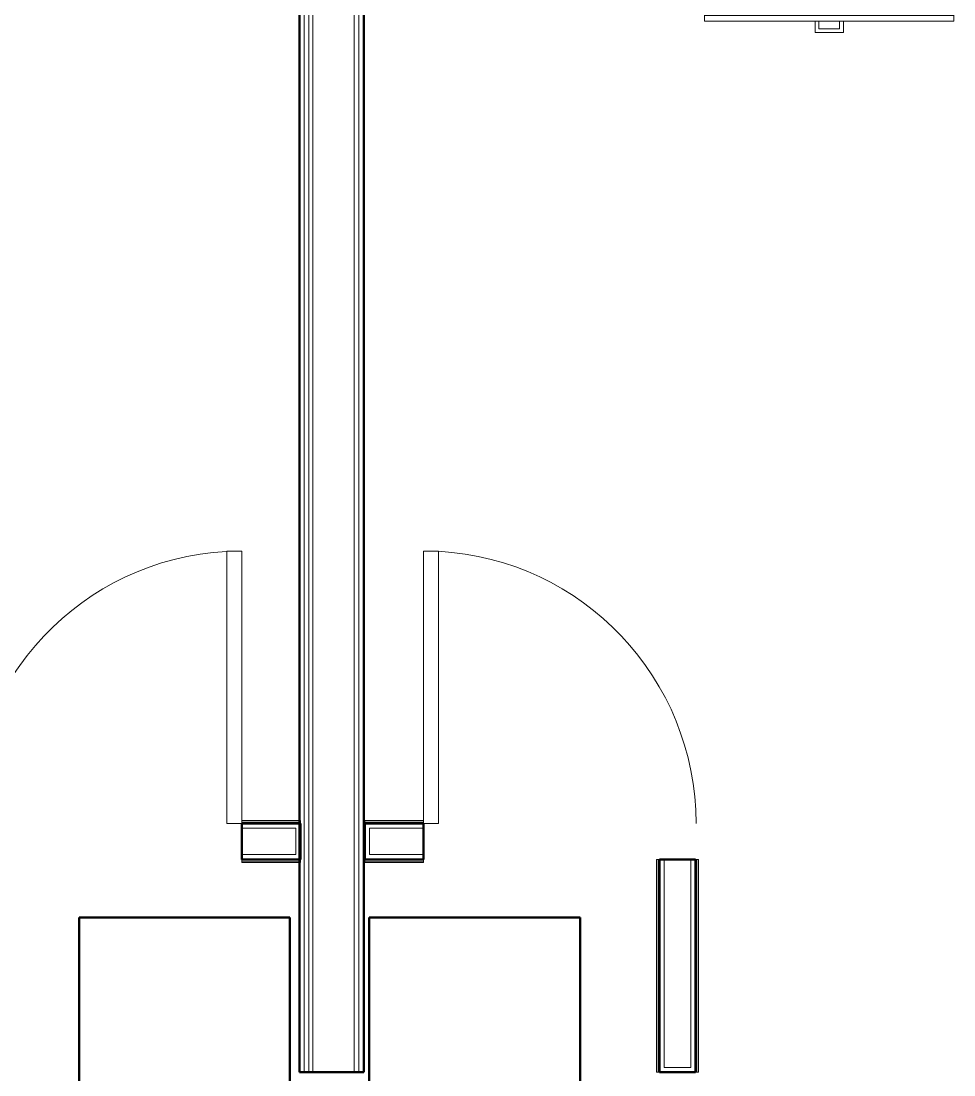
# Model space of a CAD drawing. Header units: inches. Extents: x -4218 to -1830, y 9756 to 12426.
# Drawn here: x -2755.8 to -2632.4, y 11284.9 to 11424.4 of the extents above; entities that cross this region are included whole.
import ezdxf

# ---------------------------------------------------------------- set-up
doc = ezdxf.new("R2010")
doc.units = ezdxf.units.IN
doc.header["$MEASUREMENT"] = 0
for name, color, linetype, lineweight in [('0-1', 7, 'Continuous', 5), ('0-2', 252, 'Continuous', 9), ('A-DOOR-1', 7, 'Continuous', 9), ('A-DOOR-2', 50, 'Continuous', 20), ('A-GENM', 5, 'Continuous', 9), ('A-GENM-7', 5, 'Continuous', 50), ('A-WALL-1', 250, 'Continuous', 50), ('A-WALL-2', 10, 'Continuous', 13), ('A-WALL-3', 253, 'Continuous', 9), ('A-WALL-4', 254, 'Continuous', 9), ('A-WALL-5', 252, 'Continuous', 9), ('A-WALL-6', 7, 'Continuous', 9), ('I-WALL-1', 250, 'Continuous', 50), ('I-WALL-3', 253, 'Continuous', 9), ('I-WALL-4', 252, 'Continuous', 9), ('Q-CASE-1', 253, 'Continuous', 9), ('Q-CASE-2', 252, 'Continuous', 9), ('Q-CASE-3', 7, 'Continuous', 9), ('Q-CASE-5', 254, 'Continuous', 9)]:
    doc.layers.add(name, color=color, linetype=linetype, lineweight=lineweight)

# ---------------------------------------------------------------- blocks, each defined once
blk = doc.blocks.new('Basic Wall _ INT - W4BØF - _5_8 GYP - 2X4 WOOD_BATT_ - 5_8 GYP_ - ___-2685384-BACKGROUND - 1ST FLOOR')
at = {"layer": 'A-WALL-5'}
for p, q in [((-2671.67, 11313.44), (-2671.74, 11313.44)), ((-2671.53, 11313.44), (-2671.67, 11313.44)), ((-2671.67, 11313.44), (-2671.67, 11285.29)), ((-2671.46, 11313.44), (-2671.52, 11313.44)), ((-2671.32, 11313.44), (-2671.35, 11313.44)), ((-2671.32, 11285.29), (-2671.32, 11313.44)), ((-2671.74, 11285.29), (-2671.67, 11285.29)), ((-2671.67, 11285.29), (-2671.53, 11285.29)), ((-2671.52, 11285.29), (-2671.46, 11285.29)), ((-2671.35, 11285.29), (-2671.32, 11285.29))]:
    blk.add_line(p, q, dxfattribs=at)
at = {"layer": 'A-WALL-6'}
for p, q in [((-2671.74, 11313.44), (-2671.45, 11313.44)), ((-2671.74, 11313.44), (-2671.74, 11285.29)), ((-2671.45, 11313.44), (-2671.45, 11285.29)), ((-2671.45, 11313.44), (-2671.37, 11313.44)), ((-2671.37, 11313.44), (-2671.32, 11313.44)), ((-2671.45, 11285.29), (-2671.74, 11285.29)), ((-2671.37, 11285.29), (-2671.45, 11285.29)), ((-2671.32, 11285.29), (-2671.37, 11285.29))]:
    blk.add_line(p, q, dxfattribs=at)
blk = doc.blocks.new('Basic Wall _ INT - W4BØF - _5_8 GYP - 2X4 WOOD_BATT_ - 5_8 GYP_ - ___-2685385-BACKGROUND - 1ST FLOOR')
at = {"layer": 'A-WALL-5'}
for p, q in [((-2666.55, 11313.44), (-2666.57, 11313.44)), ((-2666.57, 11285.29), (-2666.57, 11313.44)), ((-2666.37, 11313.44), (-2666.43, 11313.44)), ((-2666.22, 11313.44), (-2666.37, 11313.44)), ((-2666.16, 11313.44), (-2666.22, 11313.44)), ((-2666.22, 11313.44), (-2666.22, 11285.29)), ((-2666.57, 11285.29), (-2666.55, 11285.29)), ((-2666.43, 11285.29), (-2666.37, 11285.29)), ((-2666.37, 11285.29), (-2666.22, 11285.29)), ((-2666.22, 11285.29), (-2666.16, 11285.29))]:
    blk.add_line(p, q, dxfattribs=at)
at = {"layer": 'A-WALL-6'}
for p, q in [((-2666.57, 11313.44), (-2666.53, 11313.44)), ((-2666.53, 11313.44), (-2666.45, 11313.44)), ((-2666.45, 11285.29), (-2666.45, 11313.44)), ((-2666.45, 11313.44), (-2666.16, 11313.44)), ((-2666.16, 11313.44), (-2666.16, 11285.29)), ((-2666.53, 11285.29), (-2666.57, 11285.29)), ((-2666.45, 11285.29), (-2666.53, 11285.29)), ((-2666.16, 11285.29), (-2666.45, 11285.29))]:
    blk.add_line(p, q, dxfattribs=at)
blk = doc.blocks.new('Basic Wall _ INT - W4BØF - _5_8 GYP - 2X4 WOOD_BATT_ - 5_8 GYP_ - ___-2685386-BACKGROUND - 1ST FLOOR')
at = {"layer": 'A-WALL-5'}
for p, q in [((-2710.32, 11313.44), (-2710.32, 11313.42)), ((-2702.57, 11313.44), (-2710.32, 11313.44)), ((-2710.32, 11313.3), (-2710.32, 11313.24)), ((-2710.32, 11313.23), (-2710.32, 11313.09)), ((-2710.32, 11313.09), (-2710.32, 11313.03)), ((-2710.32, 11313.09), (-2702.57, 11313.09)), ((-2702.57, 11313.42), (-2702.57, 11313.44)), ((-2702.57, 11313.24), (-2702.57, 11313.3)), ((-2702.57, 11313.09), (-2702.57, 11313.23)), ((-2702.57, 11313.03), (-2702.57, 11313.09))]:
    blk.add_line(p, q, dxfattribs=at)
at = {"layer": 'A-WALL-6'}
for p, q in [((-2710.32, 11313.4), (-2710.32, 11313.44)), ((-2710.32, 11313.31), (-2710.32, 11313.4)), ((-2710.32, 11313.31), (-2702.57, 11313.31)), ((-2710.32, 11313.03), (-2710.32, 11313.31)), ((-2710.32, 11313.03), (-2702.57, 11313.03)), ((-2702.57, 11313.44), (-2702.57, 11313.4)), ((-2702.57, 11313.4), (-2702.57, 11313.31)), ((-2702.57, 11313.31), (-2702.57, 11313.03))]:
    blk.add_line(p, q, dxfattribs=at)
blk = doc.blocks.new('Basic Wall _ INT - W4BØF - _5_8 GYP - 2X4 WOOD_BATT_ - 5_8 GYP_ - ___-2685387-BACKGROUND - 1ST FLOOR')
at = {"layer": 'A-WALL-5'}
for p, q in [((-2710.32, 11318.6), (-2710.32, 11318.54)), ((-2710.32, 11318.54), (-2710.32, 11318.4)), ((-2710.32, 11318.54), (-2702.57, 11318.54)), ((-2710.32, 11318.39), (-2710.32, 11318.33)), ((-2710.32, 11318.21), (-2710.32, 11318.19)), ((-2702.57, 11318.19), (-2710.32, 11318.19)), ((-2702.57, 11318.54), (-2702.57, 11318.6)), ((-2702.57, 11318.4), (-2702.57, 11318.54)), ((-2702.57, 11318.33), (-2702.57, 11318.39)), ((-2702.57, 11318.19), (-2702.57, 11318.21))]:
    blk.add_line(p, q, dxfattribs=at)
at = {"layer": 'A-WALL-6'}
for p, q in [((-2710.32, 11318.31), (-2710.32, 11318.6)), ((-2710.32, 11318.6), (-2702.57, 11318.6)), ((-2702.57, 11318.31), (-2710.32, 11318.31)), ((-2710.32, 11318.23), (-2710.32, 11318.31)), ((-2710.32, 11318.19), (-2710.32, 11318.23)), ((-2702.57, 11318.6), (-2702.57, 11318.31)), ((-2702.57, 11318.31), (-2702.57, 11318.23)), ((-2702.57, 11318.23), (-2702.57, 11318.19))]:
    blk.add_line(p, q, dxfattribs=at)
blk = doc.blocks.new('SWING - SINGLE - FLUSH - 36_ x 80_ - OFFSET PIVOT DOOR AT MAGIC PAK AND WASHER_DRYER-3199415-BACKGROUND - 1ST FLOOR')
at = {"layer": 'A-DOOR-1'}
blk.add_arc((18, -2.38), 36.07, 180, 266.8211, dxfattribs=at)
at = {"layer": 'A-DOOR-2'}
for p, q in [((16, -2.38), (16, -38.39)), ((18, -2.38), (16, -2.38)), ((18, -2.38), (18, -38.39)), ((18, -38.39), (16, -38.39))]:
    blk.add_line(p, q, dxfattribs=at)
blk = doc.blocks.new('Base Cabinet 3 Drawer 230 - Base Cabinet 3 Drawer 230 33_-V45-BACKGROUND - 1ST FLOOR')
at = {"layer": 'Q-CASE-1'}
for p, q in [((-15.76, -0.05), (-15.76, 0)), ((-15.76, -0.38), (-15.76, -0.05)), ((17.24, 0), (17.24, -0.38)), ((-1.14, -24), (-0.64, -24)), ((2.61, -24), (2.11, -24))]:
    blk.add_line(p, q, dxfattribs=at)
at = {"layer": 'Q-CASE-2'}
for p, q in [((-15.76, -23.25), (-15.76, -0.38)), ((17.24, -0.38), (17.24, -2.96)), ((17.24, -3.01), (17.24, -23.25)), ((-15.76, -23.25), (-15.76, -24)), ((17.24, -23.25), (-15.76, -23.25)), ((17.24, -24), (17.24, -23.25)), ((-15.76, -24), (17.24, -24)), ((-1.14, -24), (-0.64, -24)), ((2.61, -24), (2.11, -24))]:
    blk.add_line(p, q, dxfattribs=at)
at = {"layer": 'Q-CASE-3'}
for p, q in [((-1.14, -24), (-1.14, -25.5)), ((-0.64, -25), (-0.64, -24)), ((2.11, -25), (-0.64, -25)), ((2.11, -24), (2.11, -25)), ((2.61, -25.5), (2.61, -24)), ((-1.14, -25.5), (2.61, -25.5))]:
    blk.add_line(p, q, dxfattribs=at)
at = {"layer": 'Q-CASE-5'}
for p, q in [((-15.76, 0), (17.24, 0)), ((-1.14, -24), (-0.64, -24)), ((2.61, -24), (2.11, -24))]:
    blk.add_line(p, q, dxfattribs=at)
blk = doc.blocks.new('Basic Wall _ INT - W4BØF - _5_8 GYP - 2X4 WOOD_BATT_ - 5_8 GYP_ - ___-2685434-BACKGROUND - 1ST FLOOR')
at = {"layer": 'A-WALL-3'}
for p, q in [((-2718.85, 11313.44), (-2718.95, 11313.44)), ((-2718.95, 11313.09), (-2718.85, 11313.09)), ((-2718.85, 11313.42), (-2718.85, 11313.44)), ((-2718.85, 11313.24), (-2718.85, 11313.3)), ((-2718.85, 11313.09), (-2718.85, 11313.23)), ((-2718.85, 11313.03), (-2718.85, 11313.09))]:
    blk.add_line(p, q, dxfattribs=at)
at = {"layer": 'A-WALL-5'}
for p, q in [((-2726.6, 11313.44), (-2726.6, 11313.42)), ((-2718.97, 11313.44), (-2726.6, 11313.44)), ((-2726.6, 11313.3), (-2726.6, 11313.24)), ((-2726.6, 11313.23), (-2726.6, 11313.09)), ((-2726.6, 11313.09), (-2726.6, 11313.03)), ((-2726.6, 11313.09), (-2722.91, 11313.09)), ((-2722.9, 11313.09), (-2718.97, 11313.09)), ((-2718.95, 11313.31), (-2718.85, 11313.31)), ((-2718.95, 11313.03), (-2718.85, 11313.03)), ((-2718.85, 11313.44), (-2718.85, 11313.4)), ((-2718.85, 11313.4), (-2718.85, 11313.32)), ((-2718.85, 11313.32), (-2718.85, 11313.31)), ((-2718.85, 11313.31), (-2718.85, 11313.24)), ((-2718.85, 11313.24), (-2718.85, 11313.03))]:
    blk.add_line(p, q, dxfattribs=at)
at = {"layer": 'A-WALL-6'}
for p, q in [((-2726.6, 11313.4), (-2726.6, 11313.44)), ((-2726.6, 11313.31), (-2726.6, 11313.4)), ((-2726.6, 11313.31), (-2718.97, 11313.31)), ((-2726.6, 11313.03), (-2726.6, 11313.31)), ((-2726.6, 11313.03), (-2718.97, 11313.03))]:
    blk.add_line(p, q, dxfattribs=at)
blk = doc.blocks.new('Basic Wall _ INT - W4BØF - _5_8 GYP - 2X4 WOOD_BATT_ - 5_8 GYP_ - ___-2685435-BACKGROUND - 1ST FLOOR')
at = {"layer": 'A-WALL-3'}
for p, q in [((-2718.95, 11318.54), (-2718.85, 11318.54)), ((-2718.85, 11318.19), (-2718.95, 11318.19)), ((-2718.85, 11318.54), (-2718.85, 11318.6)), ((-2718.85, 11318.4), (-2718.85, 11318.54)), ((-2718.85, 11318.33), (-2718.85, 11318.39)), ((-2718.85, 11318.19), (-2718.85, 11318.21))]:
    blk.add_line(p, q, dxfattribs=at)
at = {"layer": 'A-WALL-5'}
for p, q in [((-2726.6, 11318.6), (-2726.6, 11318.54)), ((-2726.6, 11318.54), (-2726.6, 11318.4)), ((-2726.6, 11318.54), (-2718.97, 11318.54)), ((-2726.6, 11318.39), (-2726.6, 11318.33)), ((-2726.6, 11318.21), (-2726.6, 11318.19)), ((-2718.97, 11318.19), (-2726.6, 11318.19)), ((-2718.95, 11318.6), (-2718.85, 11318.6)), ((-2718.85, 11318.31), (-2718.95, 11318.31)), ((-2718.85, 11318.6), (-2718.85, 11318.33)), ((-2718.85, 11318.33), (-2718.85, 11318.31)), ((-2718.85, 11318.31), (-2718.85, 11318.23)), ((-2718.85, 11318.23), (-2718.85, 11318.19))]:
    blk.add_line(p, q, dxfattribs=at)
at = {"layer": 'A-WALL-6'}
for p, q in [((-2726.6, 11318.31), (-2726.6, 11318.6)), ((-2726.6, 11318.6), (-2718.97, 11318.6)), ((-2718.97, 11318.31), (-2726.6, 11318.31)), ((-2726.6, 11318.23), (-2726.6, 11318.31)), ((-2726.6, 11318.19), (-2726.6, 11318.23))]:
    blk.add_line(p, q, dxfattribs=at)
blk = doc.blocks.new('SWING - SINGLE - FLUSH - 36_ x 80_ - OFFSET PIVOT DOOR AT MAGIC PAK AND WASHER_DRYER-3199414-BACKGROUND - 1ST FLOOR')
at = {"layer": 'A-DOOR-1'}
blk.add_arc((18, 2.37), 36.07, 93.1789, 180, dxfattribs=at)
at = {"layer": 'A-DOOR-2'}
for p, q in [((16, 2.37), (16, 38.39)), ((18, 38.39), (16, 38.39)), ((18, 2.37), (18, 38.39)), ((18, 2.37), (16, 2.37))]:
    blk.add_line(p, q, dxfattribs=at)
blk = doc.blocks.new('CTR - 1st Phase - Unit Layouts_rvt-1-BACKGROUND - 1ST FLOOR')
at = {"layer": 'A-WALL-1'}
for p, q in [((-2718.85, 11318.19), (-2726.6, 11318.19)), ((-2726.6, 11318.19), (-2726.6, 11313.44)), ((-2718.85, 11317.56), (-2718.85, 11318.19)), ((-2702.57, 11318.19), (-2710.32, 11318.19)), ((-2710.32, 11318.19), (-2710.32, 11317.56)), ((-2702.57, 11313.44), (-2702.57, 11318.19)), ((-2718.85, 11314.06), (-2718.85, 11317.56)), ((-2710.32, 11317.56), (-2710.32, 11314.06)), ((-2718.85, 11313.44), (-2718.85, 11314.06)), ((-2710.32, 11314.06), (-2710.32, 11313.44)), ((-2726.6, 11313.44), (-2718.85, 11313.44)), ((-2710.32, 11313.44), (-2702.57, 11313.44)), ((-2666.57, 11313.44), (-2671.32, 11313.44)), ((-2671.32, 11313.44), (-2671.32, 11285.29)), ((-2666.57, 11285.29), (-2666.57, 11313.44)), ((-2671.32, 11285.29), (-2670.7, 11285.29)), ((-2670.7, 11285.29), (-2667.2, 11285.29)), ((-2667.2, 11285.29), (-2666.57, 11285.29))]:
    blk.add_line(p, q, dxfattribs=at)
at = {"layer": 'A-WALL-2'}
for p, q in [((-2719.47, 11317.56), (-2726.6, 11317.56)), ((-2719.47, 11314.06), (-2719.47, 11317.56)), ((-2709.7, 11317.56), (-2702.57, 11317.56)), ((-2709.7, 11317.56), (-2709.7, 11314.06)), ((-2719.47, 11314.06), (-2726.6, 11314.06)), ((-2709.7, 11314.06), (-2702.57, 11314.06)), ((-2670.7, 11313.44), (-2670.7, 11285.91)), ((-2667.2, 11313.44), (-2667.2, 11285.91)), ((-2670.7, 11285.91), (-2667.2, 11285.91))]:
    blk.add_line(p, q, dxfattribs=at)
at = {"layer": 'A-WALL-3'}
for p, q in [((-2718.97, 11318.19), (-2726.6, 11318.19)), ((-2718.85, 11318.19), (-2718.85, 11313.44)), ((-2702.57, 11318.19), (-2710.32, 11318.19)), ((-2726.6, 11313.44), (-2718.97, 11313.44)), ((-2710.32, 11313.44), (-2702.57, 11313.44)), ((-2671.32, 11313.44), (-2671.32, 11285.29)), ((-2666.57, 11285.29), (-2666.57, 11313.44))]:
    blk.add_line(p, q, dxfattribs=at)
at = {"layer": 'A-WALL-4'}
for p, q in [((-2718.85, 11318.19), (-2718.95, 11318.19)), ((-2718.95, 11313.44), (-2718.85, 11313.44))]:
    blk.add_line(p, q, dxfattribs=at)
at = {"layer": 'A-WALL-5'}
for p, q in [((-2726.6, 11313.44), (-2726.6, 11318.19)), ((-2710.32, 11313.44), (-2710.32, 11318.19)), ((-2702.57, 11318.19), (-2702.57, 11313.44)), ((-2671.32, 11313.44), (-2666.57, 11313.44)), ((-2666.57, 11285.29), (-2671.32, 11285.29))]:
    blk.add_line(p, q, dxfattribs=at)
at = {"layer": '0-2'}
for name, p in [('Base Cabinet 3 Drawer 230 - Base Cabinet 3 Drawer 230 33_-V45-BACKGROUND - 1ST FLOOR', (-2649.61, 11448.36)), ('SWING - SINGLE - FLUSH - 36_ x 80_ - OFFSET PIVOT DOOR AT MAGIC PAK AND WASHER_DRYER-3199414-BACKGROUND - 1ST FLOOR', (-2744.6, 11315.81)), ('Basic Wall _ INT - W4BØF - _5_8 GYP - 2X4 WOOD_BATT_ - 5_8 GYP_ - ___-2685435-BACKGROUND - 1ST FLOOR', (0, 0)), ('Basic Wall _ INT - W4BØF - _5_8 GYP - 2X4 WOOD_BATT_ - 5_8 GYP_ - ___-2685387-BACKGROUND - 1ST FLOOR', (0, 0)), ('Basic Wall _ INT - W4BØF - _5_8 GYP - 2X4 WOOD_BATT_ - 5_8 GYP_ - ___-2685434-BACKGROUND - 1ST FLOOR', (0, 0)), ('Basic Wall _ INT - W4BØF - _5_8 GYP - 2X4 WOOD_BATT_ - 5_8 GYP_ - ___-2685386-BACKGROUND - 1ST FLOOR', (0, 0)), ('Basic Wall _ INT - W4BØF - _5_8 GYP - 2X4 WOOD_BATT_ - 5_8 GYP_ - ___-2685384-BACKGROUND - 1ST FLOOR', (0, 0)), ('Basic Wall _ INT - W4BØF - _5_8 GYP - 2X4 WOOD_BATT_ - 5_8 GYP_ - ___-2685385-BACKGROUND - 1ST FLOOR', (0, 0))]:
    blk.add_blockref(name, p, dxfattribs=at)
at = {"layer": '0-2', "rotation": 180}
blk.add_blockref('SWING - SINGLE - FLUSH - 36_ x 80_ - OFFSET PIVOT DOOR AT MAGIC PAK AND WASHER_DRYER-3199415-BACKGROUND - 1ST FLOOR', (-2684.57, 11315.81), dxfattribs=at)
blk = doc.blocks.new('CTR - 1st Phase - Common Walls_rvt-1-BACKGROUND - 1ST FLOOR')
at = {"layer": 'A-WALL-2'}
for p, q in [((-2718.35, 11285.29), (-2718.35, 11622.61)), ((-2717.72, 11285.29), (-2717.72, 11622.61)), ((-2717.22, 11285.29), (-2717.22, 11622.61)), ((-2711.72, 11285.29), (-2711.72, 11622.61)), ((-2711.1, 11285.29), (-2711.1, 11622.61))]:
    blk.add_line(p, q, dxfattribs=at)
at = {"layer": 'I-WALL-1'}
for p, q in [((-2718.97, 11622.61), (-2718.97, 11285.29)), ((-2710.47, 11285.29), (-2710.47, 11622.61)), ((-2718.97, 11285.29), (-2710.47, 11285.29))]:
    blk.add_line(p, q, dxfattribs=at)
at = {"layer": 'I-WALL-3'}
for p, q in [((-2718.97, 11318.6), (-2718.97, 11318.49)), ((-2718.97, 11318.48), (-2718.97, 11318.39)), ((-2718.97, 11318.39), (-2718.97, 11318.34)), ((-2718.97, 11318.19), (-2718.97, 11313.44)), ((-2718.97, 11313.29), (-2718.97, 11313.24)), ((-2718.97, 11313.24), (-2718.97, 11313.15)), ((-2718.97, 11313.15), (-2718.97, 11313.03))]:
    blk.add_line(p, q, dxfattribs=at)
at = {"layer": 'I-WALL-4'}
for p, q in [((-2718.97, 11622.61), (-2718.97, 11318.6)), ((-2710.47, 11285.29), (-2710.47, 11622.61)), ((-2718.97, 11313.03), (-2718.97, 11285.29)), ((-2710.47, 11285.29), (-2718.97, 11285.29))]:
    blk.add_line(p, q, dxfattribs=at)
blk = doc.blocks.new('V-Series_EWC4_SPVU_RFA_2015 - 1ST FLOOR-2484708-BACKGROUND - 1ST FLOOR')
at = {"layer": 'A-GENM'}
for p, q in [((-3131.33, 12089.69), (-3128.53, 12089.69)), ((-3128.03, 12089.69), (-3125.05, 12089.69)), ((-3124.55, 12089.69), (-3121.57, 12089.69)), ((-3121.07, 12089.69), (-3118.08, 12089.69)), ((-3117.58, 12089.69), (-3114.6, 12089.69)), ((-3114.1, 12089.69), (-3111.11, 12089.69)), ((-3110.61, 12089.69), (-3107.63, 12089.69)), ((-3107.13, 12089.69), (-3104.33, 12089.69))]:
    blk.add_line(p, q, dxfattribs=at)
at = {"layer": 'A-GENM-7'}
for p, q in [((-3131.77, 12090.69), (-3132.33, 12090.69)), ((-3132.33, 12090.69), (-3132.33, 12089.69)), ((-3103.89, 12090.69), (-3131.77, 12090.69)), ((-3131.77, 12090.69), (-3131.77, 12089.69)), ((-3131.77, 12089.69), (-3131.77, 12090.69)), ((-3103.89, 12089.69), (-3103.89, 12090.69)), ((-3103.33, 12090.69), (-3103.89, 12090.69)), ((-3103.89, 12090.69), (-3103.89, 12089.69)), ((-3103.33, 12089.69), (-3103.33, 12090.69)), ((-3132.33, 12089.69), (-3131.77, 12089.69)), ((-3131.77, 12089.69), (-3103.89, 12089.69)), ((-3131.77, 12089.69), (-3131.77, 12060.25)), ((-3131.33, 12089.69), (-3131.77, 12089.69)), ((-3131.33, 12088.69), (-3131.33, 12089.69)), ((-3128.03, 12089.69), (-3128.53, 12089.69)), ((-3128.53, 12089.69), (-3128.53, 12088.69)), ((-3128.03, 12088.69), (-3128.03, 12089.69)), ((-3124.55, 12089.69), (-3125.05, 12089.69)), ((-3125.05, 12089.69), (-3125.05, 12088.69)), ((-3124.55, 12088.69), (-3124.55, 12089.69)), ((-3121.07, 12089.69), (-3121.57, 12089.69)), ((-3121.57, 12089.69), (-3121.57, 12088.69)), ((-3121.07, 12088.69), (-3121.07, 12089.69)), ((-3117.58, 12089.69), (-3118.08, 12089.69)), ((-3118.08, 12089.69), (-3118.08, 12088.69)), ((-3117.58, 12088.69), (-3117.58, 12089.69)), ((-3114.1, 12089.69), (-3114.6, 12089.69)), ((-3114.6, 12089.69), (-3114.6, 12088.69)), ((-3114.1, 12088.69), (-3114.1, 12089.69)), ((-3110.61, 12089.69), (-3111.11, 12089.69)), ((-3111.11, 12089.69), (-3111.11, 12088.69)), ((-3110.61, 12088.69), (-3110.61, 12089.69)), ((-3107.13, 12089.69), (-3107.63, 12089.69)), ((-3107.63, 12089.69), (-3107.63, 12088.69)), ((-3107.13, 12088.69), (-3107.13, 12089.69)), ((-3103.89, 12089.69), (-3104.33, 12089.69)), ((-3104.33, 12089.69), (-3104.33, 12088.69)), ((-3103.89, 12089.69), (-3103.33, 12089.69)), ((-3103.89, 12060.25), (-3103.89, 12089.69)), ((-3128.53, 12088.69), (-3131.33, 12088.69)), ((-3125.05, 12088.69), (-3128.03, 12088.69)), ((-3121.57, 12088.69), (-3124.55, 12088.69)), ((-3118.08, 12088.69), (-3121.07, 12088.69)), ((-3114.6, 12088.69), (-3117.58, 12088.69)), ((-3111.11, 12088.69), (-3114.1, 12088.69)), ((-3107.63, 12088.69), (-3110.61, 12088.69)), ((-3104.33, 12088.69), (-3107.13, 12088.69)), ((-3131.77, 12060.25), (-3103.89, 12060.25))]:
    blk.add_line(p, q, dxfattribs=at)

msp = doc.modelspace()

# ---------------------------------------------------------------- block references
at = {"layer": '0-1'}
for name in ['CTR - 1st Phase - Unit Layouts_rvt-1-BACKGROUND - 1ST FLOOR', 'CTR - 1st Phase - Common Walls_rvt-1-BACKGROUND - 1ST FLOOR']:
    msp.add_blockref(name, (0, 0), dxfattribs=at)
at = {"layer": 'A-GENM', "rotation": 180}
for p in [(-5852.02, 23365.98), (-5813.62, 23365.98)]:
    msp.add_blockref('V-Series_EWC4_SPVU_RFA_2015 - 1ST FLOOR-2484708-BACKGROUND - 1ST FLOOR', p, dxfattribs=at)

doc.saveas('drawing.dxf')
